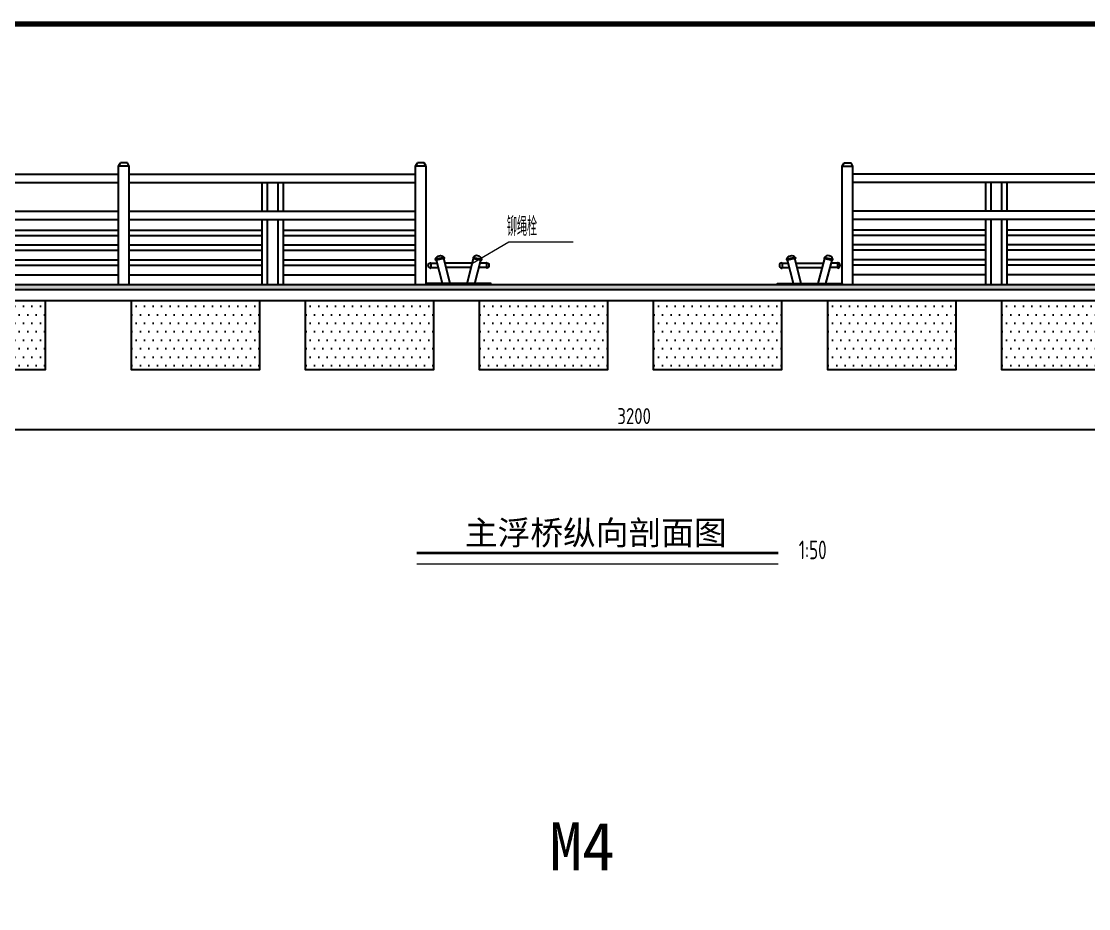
# Model space of a CAD drawing. Header units: inches. Extents: x 23 to 68, y 10 to 115.
# Drawn here: x 36.36 to 46.37, y 64.22 to 72.53 of the extents above; entities that cross this region are included whole.
import ezdxf
from ezdxf.enums import TextEntityAlignment as Align

# ---------------------------------------------------------------- set-up
doc = ezdxf.new("R2010")
doc.units = ezdxf.units.IN
doc.header["$LTSCALE"] = 1000
doc.header["$MEASUREMENT"] = 0
doc.layers.add('00标注文字', color=2, linetype='Continuous', lineweight=15)
doc.layers.add('JZYS-01-文本层', color=7, linetype='Continuous', lineweight=18)
for name, color, linetype in [('DXPM', 4, 'Continuous'), ('lmmt', 2, 'Continuous'), ('PUB_TEXT', 7, 'Continuous'), ('辅助', 7, 'Continuous')]:
    doc.layers.add(name, color=color, linetype=linetype)
doc.styles.get("Standard").update_dxf_attribs({"font": 'txt', "bigfont": 'gbcbig.shx'})
doc.styles.add('TSSD_Dimension', font='tssdeng.shx', dxfattribs={"width": 0.8, "bigfont": 'hztxt.shx'})
doc.styles.add('黑体', font='')
doc.styles.get('黑体').set_extended_font_data('SimHei')
doc.dimstyles.new('TSSD_200_1_3.5', dxfattribs={"dimscale": 0.25, "dimtxt": 0.5, "dimasz": 0.25, "dimexe": 1, "dimexo": 2.5, "dimgap": 1, "dimtad": 1, "dimdec": 0, "dimlfac": 100, "dimzin": 0, "dimdsep": 46, "dimtxsty": 'TSSD_Dimension', "dimcen": 0, "dimdle": 1, "dimclrd": 3, "dimclre": 3, "dimclrt": 7, "dimadec": 1, "dimazin": 0, "dimtfac": 1, "dimtdec": 0, "dimtix": 1, "dimtmove": 2, "dimatfit": 3, "dimfxl": 5, "dimfxlon": 1, "dimtolj": 1, "dimtzin": 0, "dimarcsym": 0})

# ---------------------------------------------------------------- blocks, each defined once
blk = doc.blocks.new('*D22')
at = {"layer": 'Defpoints', "color": 0, "transparency": 16777216}
for p in [(26.012, 69.908), (58.212, 69.908), (58.212, 68.709)]:
    blk.add_point(p, dxfattribs=at)
at = {"layer": '辅助', "color": 3, "linetype": 'ByBlock', "lineweight": -2, "transparency": 16777216}
for p, q in [((26.012, 68.909), (26.012, 68.659)), ((58.212, 68.909), (58.212, 68.659))]:
    blk.add_line(p, q, dxfattribs=at)
at = {"layer": '辅助', "color": 3, "lineweight": -2, "transparency": 16777216}
blk.add_line((26.025, 68.709), (58.2, 68.709), dxfattribs=at)
at = {"layer": '辅助', "color": 3, "transparency": 16777216}
for points in [[(26.025, 68.711), (26.025, 68.707), (26.012, 68.709)], [(58.2, 68.711), (58.2, 68.707), (58.212, 68.709)]]:
    blk.add_solid(points, dxfattribs=at)
at = {"layer": '辅助', "color": 7, "transparency": 16777216, "insert": (42.112, 68.834), "char_height": 0.15, "attachment_point": 5, "style": 'TSSD_Dimension'}
blk.add_mtext('\\A1;3200', dxfattribs=at)
blk = doc.blocks.new('A$C54130089')
at = {"color": 2}
for p, q in [((35, 204), (40, 204)), ((40, 204), (40, 154)), ((163, 254), (84, 238)), ((148, 10), (91, 228)), ((160, 242), (92, 228)), ((220, 10), (160, 242)), ((380, 10), (440, 242)), ((437, 254), (516, 238)), ((440, 242), (508, 228)), ((452, 10), (509, 228)), ((560, 204), (560, 154)), ((565, 204), (560, 204)), ((35, 154), (40, 154)), ((40, 199), (99, 199)), ((40, 159), (109, 159)), ((171, 199), (429, 199)), ((182, 159), (418, 159)), ((560, 159), (491, 159)), ((560, 199), (501, 199)), ((565, 154), (560, 154))]:
    blk.add_line(p, q, dxfattribs=at)
for points in [[(92, 228), (87, 227), (84, 238, -0.591967), (163, 254), (165, 243), (160, 242)], [(508, 228), (513, 227), (516, 238, 0.591967), (437, 254), (435, 243), (440, 242)]]:
    blk.add_lwpolyline(points, format="xyb", dxfattribs=at)
blk.add_lwpolyline([(-5, 10), (605, 10), (605, 0), (-5, 0)], close=True, dxfattribs=at)
for centre, start, end in [((41, 179), 102.6804, 257.3196), ((559, 179), 282.6804, 77.3196)]:
    blk.add_arc(centre, 25.6, start, end, dxfattribs=at)

msp = doc.modelspace()

# ---------------------------------------------------------------- hatches: boundary and pattern name
h = msp.add_hatch()
h.set_pattern_fill('DOTS', color=256, scale=0.05)
h.set_pattern_definition([(0, (9, 54.14751), (0.0396875, 0.079375), [0, -0.079375])])
h.paths.add_polyline_path([(35.388, 69.918), (36.588, 69.918), (36.588, 69.268), (35.388, 69.268)])
h = msp.add_hatch()
h.set_pattern_fill('DOTS', color=256, scale=0.05)
h.set_pattern_definition([(0, (11.01, 54.14751), (0.0396875, 0.079375), [0, -0.079375])])
h.paths.add_polyline_path([(37.398, 69.918), (38.598, 69.918), (38.598, 69.268), (37.398, 69.268)])
h = msp.add_hatch()
h.set_pattern_fill('DOTS', color=256, scale=0.05)
h.set_pattern_definition([(0, (12.642495, 54.14751), (0.0396875, 0.079375), [0, -0.079375])])
h.paths.add_polyline_path([(39.03, 69.918), (40.23, 69.918), (40.23, 69.268), (39.03, 69.268)])
h = msp.add_hatch()
h.set_pattern_fill('DOTS', color=256, scale=0.05)
h.set_pattern_definition([(0, (14.27499, 54.14733), (0.0396875, 0.079375), [0, -0.079375])])
h.paths.add_polyline_path([(40.663, 69.918), (41.863, 69.918), (41.863, 69.268), (40.663, 69.268)])
h = msp.add_hatch()
h.set_pattern_fill('DOTS', color=256, scale=0.05)
h.set_pattern_definition([(0, (15.907486, 54.14733), (0.0396875, 0.079375), [0, -0.079375])])
h.paths.add_polyline_path([(42.295, 69.918), (43.495, 69.918), (43.495, 69.268), (42.295, 69.268)])
h = msp.add_hatch()
h.set_pattern_fill('DOTS', color=256, scale=0.05)
h.set_pattern_definition([(0, (17.53998, 54.14733), (0.0396875, 0.079375), [0, -0.079375])])
h.paths.add_polyline_path([(43.928, 69.918), (45.128, 69.918), (45.128, 69.268), (43.928, 69.268)])
h = msp.add_hatch()
h.set_pattern_fill('DOTS', color=256, scale=0.05)
h.set_pattern_definition([(0, (19.172476, 54.14733), (0.0396875, 0.079375), [0, -0.079375])])
h.paths.add_polyline_path([(45.56, 69.918), (46.76, 69.918), (46.76, 69.268), (45.56, 69.268)])
at = {"layer": 'lmmt'}
h = msp.add_hatch(dxfattribs=at)
h.set_pattern_fill('BRASS', color=251, scale=0.004)
h.set_pattern_definition([(0, (-7297.74936, -3732.806535), (0, 0.0254), []), (0, (-7297.74936, -3732.793835), (0, 0.0254), [0.0127, -0.00635])])
h.paths.add_polyline_path([(26.012, 70.068), (58.212, 70.068), (58.212, 70.018), (26.012, 70.018)])

# ---------------------------------------------------------------- linework, layer by layer
at = {"linetype": 'Continuous', "lineweight": 18, "const_width": 0.05}
msp.add_lwpolyline([(24.541, 72.51), (59.916, 72.51), (59.916, 52.51), (24.541, 52.51)], close=True, dxfattribs=at)
at = {"color": 5}
for points in [[(35.388, 69.918), (36.588, 69.918), (36.588, 69.268), (35.388, 69.268)], [(37.398, 69.918), (38.598, 69.918), (38.598, 69.268), (37.398, 69.268)], [(39.03, 69.918), (40.23, 69.918), (40.23, 69.268), (39.03, 69.268)], [(40.663, 69.918), (41.863, 69.918), (41.863, 69.268), (40.663, 69.268)], [(42.295, 69.918), (43.495, 69.918), (43.495, 69.268), (42.295, 69.268)], [(43.928, 69.918), (45.128, 69.918), (45.128, 69.268), (43.928, 69.268)], [(45.56, 69.918), (46.76, 69.918), (46.76, 69.268), (45.56, 69.268)]]:
    msp.add_lwpolyline(points, close=True, dxfattribs=at)
at = {"layer": '00标注文字'}
msp.add_lwpolyline([(40.595, 70.267), (40.936, 70.469), (41.54, 70.469)], dxfattribs=at)
at = {"layer": 'JZYS-01-文本层', "const_width": 0.025, "flags": 128}
msp.add_lwpolyline([(40.073, 67.552), (43.463, 67.552)], dxfattribs=at)
at = {"layer": 'JZYS-01-文本层', "flags": 128}
msp.add_lwpolyline([(40.073, 67.449), (43.463, 67.449)], dxfattribs=at)
at = {"layer": 'lmmt', "color": 2}
for p, q in [((37.277, 71.178), (37.295, 71.208)), ((37.277, 70.068), (37.277, 71.178)), ((37.377, 71.178), (37.277, 71.178)), ((37.36, 71.208), (37.295, 71.208)), ((37.377, 71.178), (37.36, 71.208)), ((37.377, 70.068), (37.377, 71.178)), ((40.061, 71.178), (40.079, 71.208)), ((40.061, 70.068), (40.061, 71.178)), ((40.161, 71.178), (40.061, 71.178)), ((40.143, 71.208), (40.079, 71.208)), ((40.161, 71.178), (40.143, 71.208)), ((40.161, 70.068), (40.161, 71.178)), ((44.064, 71.178), (44.082, 71.208)), ((44.064, 70.068), (44.064, 71.178)), ((44.064, 71.178), (44.164, 71.178)), ((44.082, 71.208), (44.146, 71.208)), ((44.164, 71.178), (44.146, 71.208)), ((44.164, 70.068), (44.164, 71.178)), ((34.594, 71.103), (37.277, 71.103)), ((37.377, 71.103), (40.061, 71.103)), ((46.847, 71.103), (44.164, 71.103)), ((34.594, 71.025), (37.277, 71.025)), ((37.377, 71.025), (40.061, 71.025)), ((38.619, 71.025), (38.619, 70.755)), ((38.669, 71.025), (38.669, 70.755)), ((38.769, 71.025), (38.769, 70.755)), ((38.819, 71.025), (38.819, 70.755)), ((46.847, 71.025), (44.164, 71.025)), ((45.406, 71.025), (45.406, 70.755)), ((45.456, 71.025), (45.456, 70.755)), ((45.556, 71.025), (45.556, 70.755)), ((45.606, 71.025), (45.606, 70.755)), ((34.594, 70.755), (37.277, 70.755)), ((34.594, 70.678), (37.277, 70.678)), ((37.377, 70.755), (40.061, 70.755)), ((37.377, 70.678), (40.061, 70.678)), ((38.619, 70.678), (38.619, 70.068)), ((38.669, 70.678), (38.669, 70.068)), ((38.769, 70.678), (38.769, 70.068)), ((38.819, 70.678), (38.819, 70.068)), ((46.847, 70.755), (44.164, 70.755)), ((46.847, 70.678), (44.164, 70.678)), ((45.406, 70.678), (45.406, 70.068)), ((45.456, 70.678), (45.456, 70.068)), ((45.556, 70.678), (45.556, 70.068)), ((45.606, 70.678), (45.606, 70.068)), ((36.036, 70.578), (37.277, 70.578)), ((37.377, 70.578), (38.619, 70.578)), ((38.819, 70.578), (40.061, 70.578)), ((45.406, 70.578), (44.164, 70.578)), ((46.847, 70.578), (45.606, 70.578)), ((36.036, 70.528), (37.277, 70.528)), ((37.377, 70.528), (38.619, 70.528)), ((38.819, 70.528), (40.061, 70.528)), ((45.406, 70.528), (44.164, 70.528)), ((46.847, 70.528), (45.606, 70.528)), ((36.036, 70.438), (37.277, 70.438)), ((36.036, 70.388), (37.277, 70.388)), ((37.377, 70.438), (38.619, 70.438)), ((37.377, 70.388), (38.619, 70.388)), ((38.819, 70.438), (40.061, 70.438)), ((38.819, 70.388), (40.061, 70.388)), ((45.406, 70.438), (44.164, 70.438)), ((45.406, 70.388), (44.164, 70.388)), ((46.847, 70.438), (45.606, 70.438)), ((46.847, 70.388), (45.606, 70.388)), ((36.036, 70.298), (37.277, 70.298)), ((37.377, 70.298), (38.619, 70.298)), ((38.819, 70.298), (40.061, 70.298)), ((45.406, 70.298), (44.164, 70.298)), ((46.847, 70.298), (45.606, 70.298)), ((36.036, 70.248), (37.277, 70.248)), ((37.377, 70.248), (38.619, 70.248)), ((38.819, 70.248), (40.061, 70.248)), ((45.406, 70.248), (44.164, 70.248)), ((46.847, 70.248), (45.606, 70.248)), ((36.036, 70.158), (37.277, 70.158)), ((37.377, 70.158), (38.619, 70.158)), ((38.819, 70.158), (40.061, 70.158)), ((45.406, 70.158), (44.164, 70.158)), ((46.847, 70.158), (45.606, 70.158))]:
    msp.add_line(p, q, dxfattribs=at)
at = {"layer": 'lmmt', "color": 0}
msp.add_line((26.012, 69.918), (58.132, 69.918), dxfattribs=at)
at = {"layer": 'lmmt', "color": 2}
msp.add_lwpolyline([(26.012, 70.068), (58.212, 70.068), (58.212, 70.018), (26.012, 70.018)], close=True, dxfattribs=at)

# ---------------------------------------------------------------- block references
at = {"layer": 'lmmt', "color": 2, "yscale": 0.001, "zscale": 0.001}
for p, xscale in [((40.766, 70.068), -0.001), ((43.459, 70.068), 0.001)]:
    msp.add_blockref('A$C54130089', p, dxfattribs=dict(at, xscale=xscale))

# ---------------------------------------------------------------- texts
at = {"layer": '00标注文字', "lineweight": 0, "width": 0.7}
msp.add_text('铆绳栓', height=0.18, dxfattribs=at).set_placement((40.918, 70.522))
at = {"layer": 'DXPM', "style": '黑体'}
msp.add_text('主浮桥纵向剖面图', height=0.225, dxfattribs=at).set_placement((41.752, 67.744), align=Align.MIDDLE)
at = {"layer": 'JZYS-01-文本层', "style": 'TSSD_Dimension', "width": 0.7}
msp.add_text('1:50', height=0.175, dxfattribs=at).set_placement((43.656, 67.492))
at = {"layer": 'PUB_TEXT', "style": '黑体'}
msp.add_text('M4', height=0.4506, dxfattribs=at).set_placement((41.318, 64.574))

# ---------------------------------------------------------------- dimensions: what is measured, and where the dimension line sits
at = {"layer": '辅助'}
dim = msp.add_linear_dim(base=(58.212, 68.709), p1=(26.012, 69.908), p2=(58.212, 69.908), text='3200', dimstyle='TSSD_200_1_3.5', override={"dimscale": 0.05, "dimtxt": 3, "dimfxl": 4}, dxfattribs=at)
dim.commit()
dim.dimension.update_dxf_attribs({"geometry": '*D22', "text_midpoint": (42.112, 68.834)})

doc.saveas('drawing.dxf')
